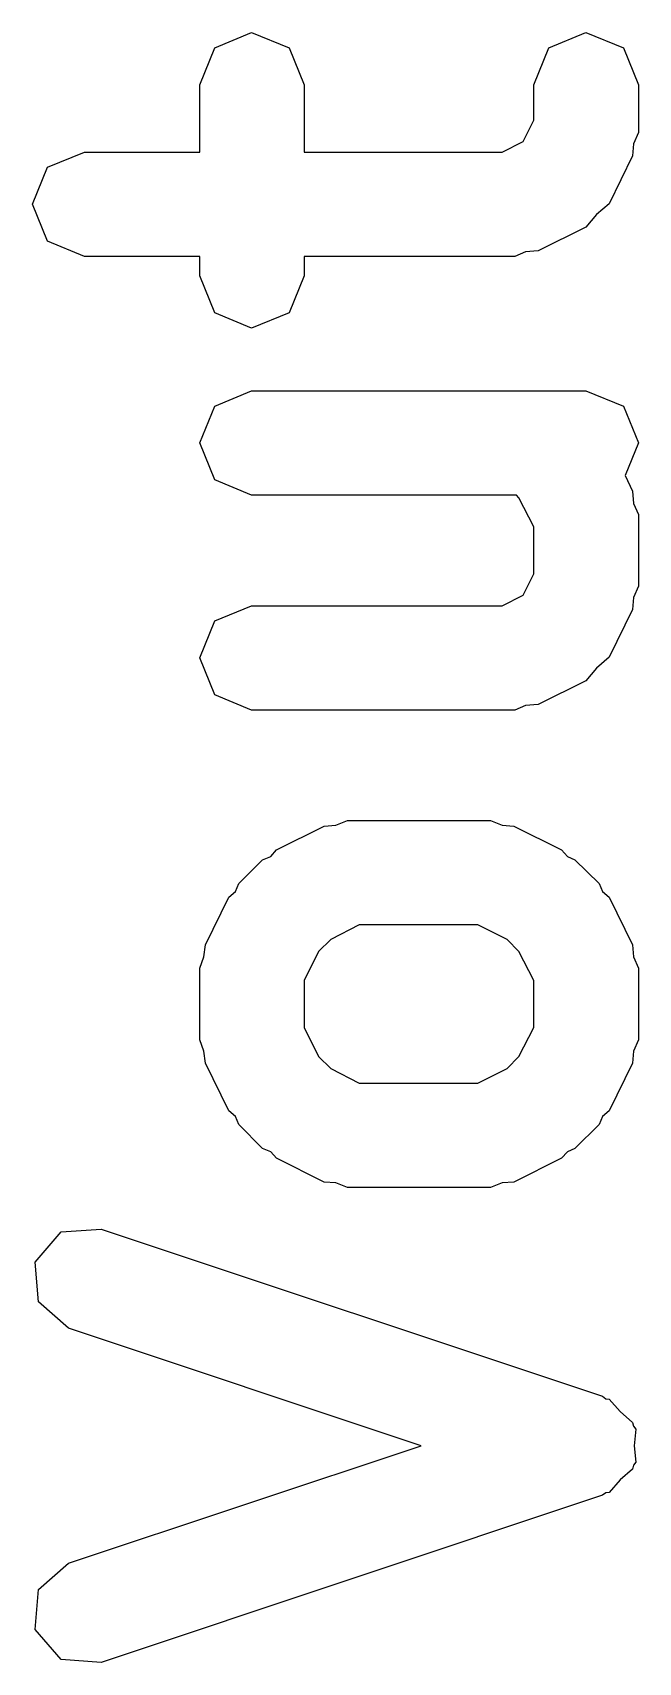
# Model space of a CAD drawing. Extents: x 83.3 to 116.7, y -116.6 to -83.3.
# Drawn here: x 101.514 to 102.239, y -88.808 to -86.857 of the extents above; entities that cross this region are included whole.
import ezdxf

# ---------------------------------------------------------------- set-up
doc = ezdxf.new("R2010")
doc.units = 0
doc.layers.add('BLACK', color=7, linetype='CONTINUOUS')

msp = doc.modelspace()

# ---------------------------------------------------------------- linework, layer by layer
at = {"layer": 'BLACK', "linetype": 'CONTINUOUS'}
for p, q in [((101.732, -86.8754), (101.776, -86.8571)), ((101.776, -86.8571), (101.821, -86.8754)), ((102.132, -86.8754), (102.176, -86.8571)), ((102.176, -86.8571), (102.221, -86.8754)), ((101.714, -86.9196), (101.732, -86.8754)), ((101.821, -86.8754), (101.839, -86.9196)), ((102.114, -86.9196), (102.132, -86.8754)), ((102.221, -86.8754), (102.239, -86.9196)), ((101.714, -87), (101.714, -86.9196)), ((101.839, -86.9196), (101.839, -87)), ((102.114, -86.962), (102.114, -86.9196)), ((102.239, -86.9196), (102.239, -86.9768)), ((102.101, -86.9873), (102.114, -86.962)), ((102.076, -87), (102.101, -86.9873)), ((102.239, -86.9768), (102.233, -86.9902)), ((101.532, -87.0183), (101.576, -87)), ((101.576, -87), (101.714, -87)), ((101.839, -87), (102.076, -87)), ((102.232, -87.0047), (102.204, -87.0619)), ((102.233, -86.9902), (102.232, -87.0047)), ((101.514, -87.0625), (101.532, -87.0183)), ((101.532, -87.1067), (101.514, -87.0625)), ((102.204, -87.0619), (102.189, -87.0749)), ((102.189, -87.0749), (102.176, -87.0898)), ((102.176, -87.0898), (102.119, -87.1184)), ((101.576, -87.125), (101.532, -87.1067)), ((102.104, -87.1194), (102.091, -87.125)), ((102.119, -87.1184), (102.104, -87.1194)), ((101.714, -87.125), (101.576, -87.125)), ((101.714, -87.1482), (101.714, -87.125)), ((102.091, -87.125), (101.839, -87.125)), ((101.839, -87.125), (101.839, -87.1482)), ((101.732, -87.1924), (101.714, -87.1482)), ((101.839, -87.1482), (101.821, -87.1924)), ((101.776, -87.2107), (101.732, -87.1924)), ((101.821, -87.1924), (101.776, -87.2107)), ((101.732, -87.304), (101.776, -87.2857)), ((101.776, -87.2857), (102.176, -87.2857)), ((102.176, -87.2857), (102.221, -87.304)), ((101.714, -87.3482), (101.732, -87.304)), ((102.221, -87.304), (102.239, -87.3482)), ((101.732, -87.3924), (101.714, -87.3482)), ((102.239, -87.3482), (102.223, -87.387)), ((101.776, -87.4107), (101.732, -87.3924)), ((102.223, -87.387), (102.232, -87.406)), ((102.093, -87.4107), (101.776, -87.4107)), ((102.096, -87.4138), (102.093, -87.4107)), ((102.114, -87.4487), (102.096, -87.4138)), ((102.232, -87.406), (102.233, -87.4205)), ((102.233, -87.4205), (102.239, -87.4339)), ((102.239, -87.4339), (102.239, -87.5196)), ((102.114, -87.5049), (102.114, -87.4487)), ((102.101, -87.5302), (102.114, -87.5049)), ((102.076, -87.5429), (102.101, -87.5302)), ((102.233, -87.5331), (102.232, -87.5476)), ((102.239, -87.5196), (102.233, -87.5331)), ((101.732, -87.5612), (101.776, -87.5429)), ((101.776, -87.5429), (102.076, -87.5429)), ((102.232, -87.5476), (102.204, -87.6047)), ((101.714, -87.6054), (101.732, -87.5612)), ((101.732, -87.6496), (101.714, -87.6054)), ((102.204, -87.6047), (102.189, -87.6177)), ((102.189, -87.6177), (102.176, -87.6327)), ((101.776, -87.6679), (101.732, -87.6496)), ((102.176, -87.6327), (102.119, -87.6613)), ((102.091, -87.6679), (101.776, -87.6679)), ((102.104, -87.6623), (102.091, -87.6679)), ((102.119, -87.6613), (102.104, -87.6623)), ((101.806, -87.8352), (101.863, -87.8066)), ((101.863, -87.8066), (101.877, -87.8056)), ((101.877, -87.8056), (101.891, -87.8)), ((101.891, -87.8), (102.062, -87.8)), ((102.062, -87.8), (102.076, -87.8056)), ((102.076, -87.8056), (102.09, -87.8066)), ((102.09, -87.8066), (102.147, -87.8352)), ((101.789, -87.8469), (101.799, -87.8429)), ((101.799, -87.8429), (101.806, -87.8352)), ((102.147, -87.8352), (102.154, -87.8429)), ((102.154, -87.8429), (102.163, -87.8469)), ((101.761, -87.8754), (101.789, -87.8469)), ((102.163, -87.8469), (102.192, -87.8754)), ((101.749, -87.8917), (101.757, -87.885)), ((101.757, -87.885), (101.761, -87.8754)), ((102.192, -87.8754), (102.196, -87.885)), ((102.196, -87.885), (102.204, -87.8917)), ((101.721, -87.9488), (101.749, -87.8917)), ((102.204, -87.8917), (102.232, -87.9488)), ((101.871, -87.9424), (101.856, -87.9567)), ((101.905, -87.925), (101.871, -87.9424)), ((102.047, -87.925), (101.905, -87.925)), ((102.082, -87.9424), (102.047, -87.925)), ((102.096, -87.9567), (102.082, -87.9424)), ((101.719, -87.9633), (101.721, -87.9488)), ((101.856, -87.9567), (101.839, -87.9915)), ((102.114, -87.9915), (102.096, -87.9567)), ((102.232, -87.9488), (102.233, -87.9633)), ((101.714, -87.9768), (101.719, -87.9633)), ((101.714, -88.0625), (101.714, -87.9768)), ((102.233, -87.9633), (102.239, -87.9768)), ((102.239, -87.9768), (102.239, -88.0625)), ((101.839, -87.9915), (101.839, -88.0477)), ((102.114, -88.0477), (102.114, -87.9915)), ((101.839, -88.0477), (101.856, -88.0826)), ((102.096, -88.0826), (102.114, -88.0477)), ((101.719, -88.0759), (101.714, -88.0625)), ((101.721, -88.0905), (101.719, -88.0759)), ((102.233, -88.0759), (102.232, -88.0905)), ((102.239, -88.0625), (102.233, -88.0759)), ((101.749, -88.1476), (101.721, -88.0905)), ((101.856, -88.0826), (101.871, -88.0968)), ((101.871, -88.0968), (101.905, -88.1143)), ((102.047, -88.1143), (102.082, -88.0968)), ((102.082, -88.0968), (102.096, -88.0826)), ((102.232, -88.0905), (102.204, -88.1476)), ((101.905, -88.1143), (102.047, -88.1143)), ((101.757, -88.1543), (101.749, -88.1476)), ((101.761, -88.1638), (101.757, -88.1543)), ((102.196, -88.1543), (102.192, -88.1638)), ((102.204, -88.1476), (102.196, -88.1543)), ((101.789, -88.1924), (101.761, -88.1638)), ((102.192, -88.1638), (102.163, -88.1924)), ((101.799, -88.1963), (101.789, -88.1924)), ((101.806, -88.2041), (101.799, -88.1963)), ((102.154, -88.1963), (102.147, -88.2041)), ((102.163, -88.1924), (102.154, -88.1963)), ((101.863, -88.2327), (101.806, -88.2041)), ((102.147, -88.2041), (102.09, -88.2327)), ((101.877, -88.2337), (101.863, -88.2327)), ((101.891, -88.2393), (101.877, -88.2337)), ((102.076, -88.2337), (102.062, -88.2393)), ((102.09, -88.2327), (102.076, -88.2337)), ((102.062, -88.2393), (101.891, -88.2393)), ((101.517, -88.3284), (101.548, -88.2923)), ((101.548, -88.2923), (101.596, -88.2889)), ((101.596, -88.2889), (102.196, -88.4889)), ((101.521, -88.3762), (101.517, -88.3284)), ((101.557, -88.4075), (101.521, -88.3762)), ((101.979, -88.5482), (101.557, -88.4075)), ((102.196, -88.4889), (102.2, -88.492)), ((102.2, -88.492), (102.204, -88.4923)), ((102.204, -88.4923), (102.217, -88.5073)), ((102.217, -88.5073), (102.232, -88.5203)), ((102.232, -88.5203), (102.233, -88.5249)), ((102.233, -88.5249), (102.236, -88.5284)), ((102.236, -88.5284), (102.234, -88.5482)), ((101.557, -88.6889), (101.979, -88.5482)), ((102.234, -88.5482), (102.236, -88.568)), ((102.232, -88.5762), (102.217, -88.5891)), ((102.233, -88.5715), (102.232, -88.5762)), ((102.236, -88.568), (102.233, -88.5715)), ((102.2, -88.6044), (102.196, -88.6075)), ((102.204, -88.6041), (102.2, -88.6044)), ((102.217, -88.5891), (102.204, -88.6041)), ((102.196, -88.6075), (101.596, -88.8075)), ((101.521, -88.7203), (101.557, -88.6889)), ((101.517, -88.768), (101.521, -88.7203)), ((101.548, -88.8041), (101.517, -88.768)), ((101.596, -88.8075), (101.548, -88.8041))]:
    msp.add_line(p, q, dxfattribs=at)

doc.saveas('drawing.dxf')
